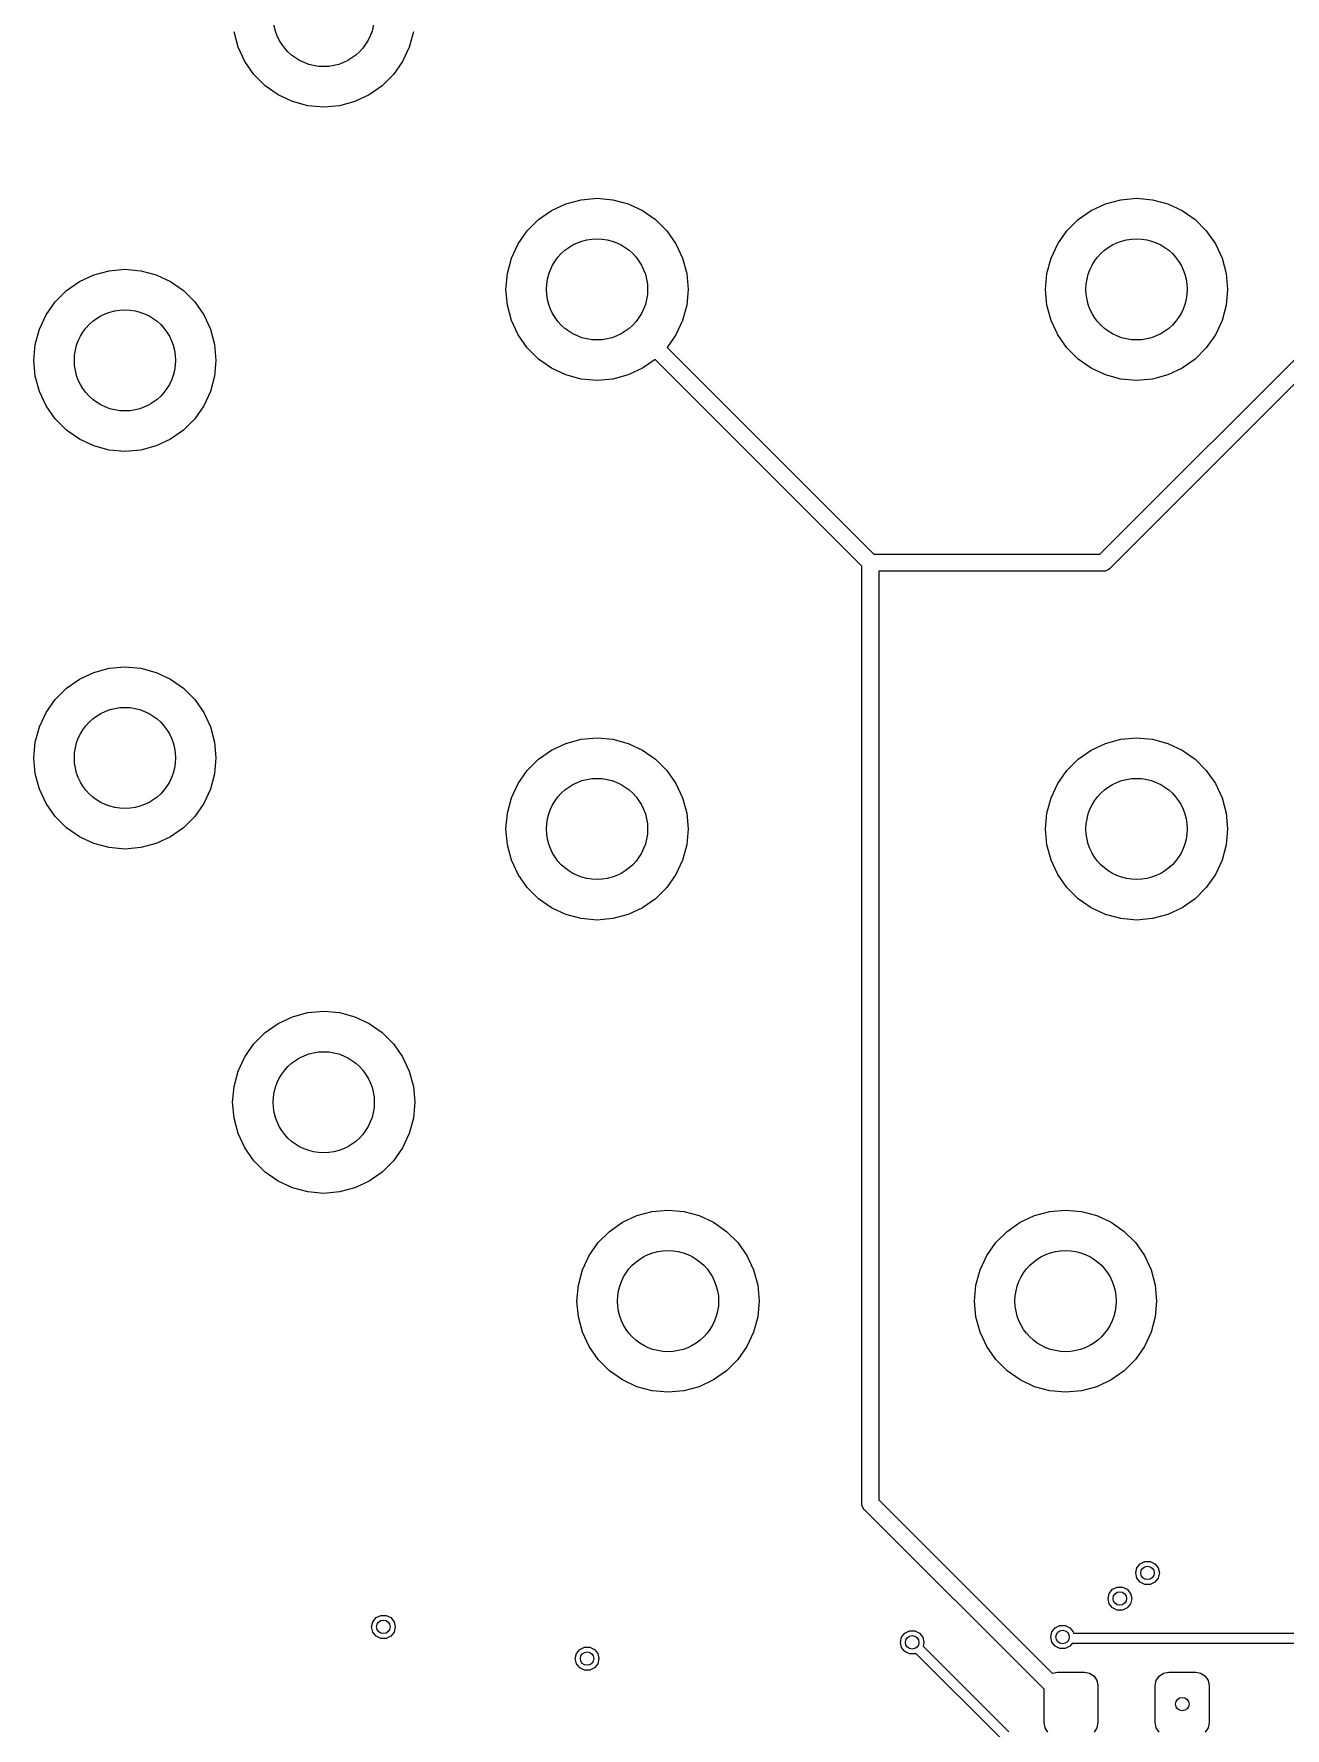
# Model space of a CAD drawing. Extents: x 0.05 to 3.89, y 0.04 to 4.21.
# Drawn here: x 0.417 to 1.148, y 1.818 to 2.807 of the extents above; entities that cross this region are included whole.
import ezdxf

# ---------------------------------------------------------------- set-up
doc = ezdxf.new("R2010")
doc.units = 0
doc.header["$MEASUREMENT"] = 0
doc.layers.add('BLACK', color=7, linetype='CONTINUOUS')

msp = doc.modelspace()

# ---------------------------------------------------------------- linework, layer by layer
at = {"layer": 'BLACK', "linetype": 'CONTINUOUS'}
for p, q in [((0.53647, 2.79885), (0.53407, 2.8078)), ((0.54038, 2.79046), (0.53647, 2.79885)), ((0.63636, 2.79885), (0.63244, 2.79046)), ((0.63875, 2.8078), (0.63636, 2.79885)), ((0.5457, 2.78287), (0.54038, 2.79046)), ((0.63244, 2.79046), (0.62713, 2.78287)), ((0.55225, 2.77631), (0.5457, 2.78287)), ((0.62713, 2.78287), (0.62058, 2.77631)), ((0.55984, 2.771), (0.55225, 2.77631)), ((0.56823, 2.76709), (0.55984, 2.771)), ((0.61299, 2.771), (0.60459, 2.76709)), ((0.62058, 2.77631), (0.61299, 2.771)), ((0.57718, 2.76469), (0.56823, 2.76709)), ((0.58641, 2.76388), (0.57718, 2.76469)), ((0.59564, 2.76469), (0.58641, 2.76388)), ((0.60459, 2.76709), (0.59564, 2.76469)), ((0.72778, 2.70742), (0.73673, 2.70982)), ((0.73673, 2.70982), (0.74596, 2.71063)), ((0.74596, 2.71063), (0.75519, 2.70982)), ((0.75519, 2.70982), (0.76414, 2.70742)), ((1.04274, 2.70742), (1.05169, 2.70982)), ((1.05169, 2.70982), (1.06092, 2.71063)), ((1.06092, 2.71063), (1.07015, 2.70982)), ((1.07015, 2.70982), (1.0791, 2.70742)), ((0.7118, 2.6982), (0.71939, 2.70351)), ((0.71939, 2.70351), (0.72778, 2.70742)), ((0.76414, 2.70742), (0.77254, 2.70351)), ((0.77254, 2.70351), (0.78013, 2.6982)), ((1.02676, 2.6982), (1.03435, 2.70351)), ((1.03435, 2.70351), (1.04274, 2.70742)), ((1.03956, 2.50293), (1.23859, 2.70196)), ((1.0791, 2.70742), (1.0875, 2.70351)), ((1.0875, 2.70351), (1.09509, 2.6982)), ((0.69993, 2.68406), (0.70525, 2.69164)), ((0.70525, 2.69164), (0.7118, 2.6982)), ((0.78013, 2.6982), (0.78668, 2.69164)), ((0.78668, 2.69164), (0.79199, 2.68406)), ((1.01489, 2.68406), (1.02021, 2.69164)), ((1.02021, 2.69164), (1.02676, 2.6982)), ((1.2442, 2.69343), (1.04517, 2.4944)), ((1.09509, 2.6982), (1.10164, 2.69164)), ((1.10164, 2.69164), (1.10695, 2.68406)), ((0.69602, 2.67566), (0.69993, 2.68406)), ((0.79199, 2.68406), (0.79591, 2.67566)), ((1.01098, 2.67566), (1.01489, 2.68406)), ((1.10695, 2.68406), (1.11087, 2.67566)), ((0.69362, 2.66671), (0.69602, 2.67566)), ((0.79591, 2.67566), (0.7983, 2.66671)), ((1.00858, 2.66671), (1.01098, 2.67566)), ((1.11087, 2.67566), (1.11326, 2.66671)), ((0.43621, 2.65676), (0.4438, 2.66207)), ((0.4438, 2.66207), (0.45219, 2.66599)), ((0.45219, 2.66599), (0.46114, 2.66838)), ((0.46114, 2.66838), (0.47037, 2.66919)), ((0.47037, 2.66919), (0.4796, 2.66838)), ((0.4796, 2.66838), (0.48855, 2.66599)), ((0.48855, 2.66599), (0.49695, 2.66207)), ((0.49695, 2.66207), (0.50454, 2.65676)), ((0.69281, 2.65748), (0.69362, 2.66671)), ((0.7983, 2.66671), (0.79911, 2.65748)), ((1.00777, 2.65748), (1.00858, 2.66671)), ((1.11326, 2.66671), (1.11407, 2.65748)), ((0.42966, 2.6502), (0.43621, 2.65676)), ((0.50454, 2.65676), (0.51109, 2.6502)), ((0.69362, 2.64825), (0.69281, 2.65748)), ((0.79911, 2.65748), (0.7983, 2.64825)), ((1.00858, 2.64825), (1.00777, 2.65748)), ((1.11407, 2.65748), (1.11326, 2.64825)), ((0.42043, 2.63422), (0.42434, 2.64262)), ((0.42434, 2.64262), (0.42966, 2.6502)), ((0.51109, 2.6502), (0.5164, 2.64262)), ((0.5164, 2.64262), (0.52032, 2.63422)), ((0.69602, 2.6393), (0.69362, 2.64825)), ((0.7983, 2.64825), (0.79591, 2.6393)), ((1.01098, 2.6393), (1.00858, 2.64825)), ((1.11326, 2.64825), (1.11087, 2.6393)), ((0.41803, 2.62527), (0.42043, 2.63422)), ((0.52032, 2.63422), (0.52271, 2.62527)), ((0.69993, 2.63091), (0.69602, 2.6393)), ((0.70525, 2.62332), (0.69993, 2.63091)), ((0.79199, 2.63091), (0.78689, 2.62362)), ((0.79591, 2.6393), (0.79199, 2.63091)), ((1.01489, 2.63091), (1.01098, 2.6393)), ((1.02021, 2.62332), (1.01489, 2.63091)), ((1.10695, 2.63091), (1.10164, 2.62332)), ((1.11087, 2.6393), (1.10695, 2.63091)), ((0.41722, 2.61604), (0.41803, 2.62527)), ((0.52271, 2.62527), (0.52352, 2.61604)), ((0.7118, 2.61677), (0.70525, 2.62332)), ((0.78689, 2.62362), (0.90758, 2.50293)), ((1.02676, 2.61677), (1.02021, 2.62332)), ((1.10164, 2.62332), (1.09509, 2.61677)), ((0.41803, 2.60681), (0.41722, 2.61604)), ((0.52352, 2.61604), (0.52271, 2.60681)), ((0.71939, 2.61145), (0.7118, 2.61677)), ((0.72778, 2.60754), (0.71939, 2.61145)), ((0.77254, 2.61145), (0.76414, 2.60754)), ((0.77982, 2.61655), (0.77254, 2.61145)), ((0.90051, 2.49586), (0.77982, 2.61655)), ((1.03435, 2.61145), (1.02676, 2.61677)), ((1.04274, 2.60754), (1.03435, 2.61145)), ((1.0875, 2.61145), (1.0791, 2.60754)), ((1.09509, 2.61677), (1.0875, 2.61145)), ((0.42043, 2.59786), (0.41803, 2.60681)), ((0.52271, 2.60681), (0.52032, 2.59786)), ((0.73673, 2.60514), (0.72778, 2.60754)), ((0.74596, 2.60433), (0.73673, 2.60514)), ((0.75519, 2.60514), (0.74596, 2.60433)), ((0.76414, 2.60754), (0.75519, 2.60514)), ((1.05169, 2.60514), (1.04274, 2.60754)), ((1.06092, 2.60433), (1.05169, 2.60514)), ((1.07015, 2.60514), (1.06092, 2.60433)), ((1.0791, 2.60754), (1.07015, 2.60514)), ((0.42434, 2.58947), (0.42043, 2.59786)), ((0.52032, 2.59786), (0.5164, 2.58947)), ((0.42966, 2.58188), (0.42434, 2.58947)), ((0.43621, 2.57533), (0.42966, 2.58188)), ((0.51109, 2.58188), (0.50454, 2.57533)), ((0.5164, 2.58947), (0.51109, 2.58188)), ((0.4438, 2.57001), (0.43621, 2.57533)), ((0.50454, 2.57533), (0.49695, 2.57001)), ((0.45219, 2.5661), (0.4438, 2.57001)), ((0.46114, 2.5637), (0.45219, 2.5661)), ((0.47037, 2.56289), (0.46114, 2.5637)), ((0.4796, 2.5637), (0.47037, 2.56289)), ((0.48855, 2.5661), (0.4796, 2.5637)), ((0.49695, 2.57001), (0.48855, 2.5661)), ((0.90758, 2.50293), (1.03956, 2.50293)), ((0.90051, 1.94882), (0.90051, 2.49586)), ((1.04163, 2.49293), (0.91051, 2.49293)), ((0.91051, 2.49293), (0.91051, 1.95089)), ((1.04261, 2.49303), (1.04163, 2.49293)), ((1.04344, 2.49337), (1.04261, 2.49303)), ((1.04261, 2.49303), (1.04261, 2.49303)), ((1.04441, 2.49377), (1.04344, 2.49337)), ((1.04517, 2.4944), (1.04441, 2.49377)), ((1.04441, 2.49377), (1.04441, 2.49377)), ((0.4438, 2.42999), (0.45219, 2.4339)), ((0.45219, 2.4339), (0.46114, 2.4363)), ((0.46114, 2.4363), (0.47037, 2.43711)), ((0.47037, 2.43711), (0.4796, 2.4363)), ((0.4796, 2.4363), (0.48855, 2.4339)), ((0.48855, 2.4339), (0.49695, 2.42999)), ((0.42966, 2.41812), (0.43621, 2.42467)), ((0.43621, 2.42467), (0.4438, 2.42999)), ((0.49695, 2.42999), (0.50454, 2.42467)), ((0.50454, 2.42467), (0.51109, 2.41812)), ((0.42434, 2.41053), (0.42966, 2.41812)), ((0.51109, 2.41812), (0.5164, 2.41053)), ((0.42043, 2.40214), (0.42434, 2.41053)), ((0.5164, 2.41053), (0.52032, 2.40214)), ((0.41803, 2.39319), (0.42043, 2.40214)), ((0.52032, 2.40214), (0.52271, 2.39319)), ((0.72778, 2.39246), (0.73673, 2.39486)), ((0.73673, 2.39486), (0.74596, 2.39567)), ((0.74596, 2.39567), (0.75519, 2.39486)), ((0.75519, 2.39486), (0.76414, 2.39246)), ((1.04274, 2.39246), (1.05169, 2.39486)), ((1.05169, 2.39486), (1.06092, 2.39567)), ((1.06092, 2.39567), (1.07015, 2.39486)), ((1.07015, 2.39486), (1.0791, 2.39246)), ((0.41722, 2.38396), (0.41803, 2.39319)), ((0.41803, 2.37473), (0.41722, 2.38396)), ((0.52271, 2.39319), (0.52352, 2.38396)), ((0.52352, 2.38396), (0.52271, 2.37473)), ((0.7118, 2.38323), (0.71939, 2.38855)), ((0.71939, 2.38855), (0.72778, 2.39246)), ((0.76414, 2.39246), (0.77254, 2.38855)), ((0.77254, 2.38855), (0.78013, 2.38323)), ((1.02676, 2.38323), (1.03435, 2.38855)), ((1.03435, 2.38855), (1.04274, 2.39246)), ((1.0791, 2.39246), (1.0875, 2.38855)), ((1.0875, 2.38855), (1.09509, 2.38323)), ((0.42043, 2.36578), (0.41803, 2.37473)), ((0.52271, 2.37473), (0.52032, 2.36578)), ((0.69993, 2.36909), (0.70525, 2.37668)), ((0.70525, 2.37668), (0.7118, 2.38323)), ((0.78013, 2.38323), (0.78668, 2.37668)), ((0.78668, 2.37668), (0.79199, 2.36909)), ((1.01489, 2.36909), (1.02021, 2.37668)), ((1.02021, 2.37668), (1.02676, 2.38323)), ((1.09509, 2.38323), (1.10164, 2.37668)), ((1.10164, 2.37668), (1.10695, 2.36909)), ((0.42434, 2.35738), (0.42043, 2.36578)), ((0.52032, 2.36578), (0.5164, 2.35738)), ((0.69602, 2.3607), (0.69993, 2.36909)), ((0.79199, 2.36909), (0.79591, 2.3607)), ((1.01098, 2.3607), (1.01489, 2.36909)), ((1.10695, 2.36909), (1.11087, 2.3607)), ((0.42966, 2.3498), (0.42434, 2.35738)), ((0.5164, 2.35738), (0.51109, 2.3498)), ((0.69362, 2.35175), (0.69602, 2.3607)), ((0.79591, 2.3607), (0.7983, 2.35175)), ((1.00858, 2.35175), (1.01098, 2.3607)), ((1.11087, 2.3607), (1.11326, 2.35175)), ((0.43621, 2.34324), (0.42966, 2.3498)), ((0.51109, 2.3498), (0.50454, 2.34324)), ((0.69281, 2.34252), (0.69362, 2.35175)), ((0.7983, 2.35175), (0.79911, 2.34252)), ((1.00777, 2.34252), (1.00858, 2.35175)), ((1.11326, 2.35175), (1.11407, 2.34252)), ((0.4438, 2.33793), (0.43621, 2.34324)), ((0.45219, 2.33401), (0.4438, 2.33793)), ((0.46114, 2.33162), (0.45219, 2.33401)), ((0.48855, 2.33401), (0.4796, 2.33162)), ((0.49695, 2.33793), (0.48855, 2.33401)), ((0.50454, 2.34324), (0.49695, 2.33793)), ((0.69362, 2.33329), (0.69281, 2.34252)), ((0.79911, 2.34252), (0.7983, 2.33329)), ((1.00858, 2.33329), (1.00777, 2.34252)), ((1.11407, 2.34252), (1.11326, 2.33329)), ((0.47037, 2.33081), (0.46114, 2.33162)), ((0.4796, 2.33162), (0.47037, 2.33081)), ((0.69602, 2.32434), (0.69362, 2.33329)), ((0.69993, 2.31594), (0.69602, 2.32434)), ((0.79591, 2.32434), (0.79199, 2.31594)), ((0.7983, 2.33329), (0.79591, 2.32434)), ((1.01098, 2.32434), (1.00858, 2.33329)), ((1.01489, 2.31594), (1.01098, 2.32434)), ((1.11087, 2.32434), (1.10695, 2.31594)), ((1.11326, 2.33329), (1.11087, 2.32434)), ((0.70525, 2.30836), (0.69993, 2.31594)), ((0.79199, 2.31594), (0.78668, 2.30836)), ((1.02021, 2.30836), (1.01489, 2.31594)), ((1.10695, 2.31594), (1.10164, 2.30836)), ((0.7118, 2.3018), (0.70525, 2.30836)), ((0.78668, 2.30836), (0.78013, 2.3018)), ((1.02676, 2.3018), (1.02021, 2.30836)), ((1.10164, 2.30836), (1.09509, 2.3018)), ((0.71939, 2.29649), (0.7118, 2.3018)), ((0.72778, 2.29258), (0.71939, 2.29649)), ((0.77254, 2.29649), (0.76414, 2.29258)), ((0.78013, 2.3018), (0.77254, 2.29649)), ((1.03435, 2.29649), (1.02676, 2.3018)), ((1.04274, 2.29258), (1.03435, 2.29649)), ((1.0875, 2.29649), (1.0791, 2.29258)), ((1.09509, 2.3018), (1.0875, 2.29649)), ((0.73673, 2.29018), (0.72778, 2.29258)), ((0.74596, 2.28937), (0.73673, 2.29018)), ((0.75519, 2.29018), (0.74596, 2.28937)), ((0.76414, 2.29258), (0.75519, 2.29018)), ((1.05169, 2.29018), (1.04274, 2.29258)), ((1.06092, 2.28937), (1.05169, 2.29018)), ((1.07015, 2.29018), (1.06092, 2.28937)), ((1.0791, 2.29258), (1.07015, 2.29018)), ((0.56823, 2.23291), (0.57718, 2.23531)), ((0.57718, 2.23531), (0.58641, 2.23612)), ((0.58641, 2.23612), (0.59564, 2.23531)), ((0.59564, 2.23531), (0.60459, 2.23291)), ((0.55225, 2.22369), (0.55984, 2.229)), ((0.55984, 2.229), (0.56823, 2.23291)), ((0.60459, 2.23291), (0.61299, 2.229)), ((0.61299, 2.229), (0.62058, 2.22369)), ((0.54038, 2.20954), (0.5457, 2.21713)), ((0.5457, 2.21713), (0.55225, 2.22369)), ((0.62058, 2.22369), (0.62713, 2.21713)), ((0.62713, 2.21713), (0.63244, 2.20954)), ((0.53647, 2.20115), (0.54038, 2.20954)), ((0.63244, 2.20954), (0.63636, 2.20115)), ((0.53407, 2.1922), (0.53647, 2.20115)), ((0.63636, 2.20115), (0.63875, 2.1922)), ((0.53326, 2.18297), (0.53407, 2.1922)), ((0.63875, 2.1922), (0.63956, 2.18297)), ((0.53407, 2.17374), (0.53326, 2.18297)), ((0.63956, 2.18297), (0.63875, 2.17374)), ((0.53647, 2.16479), (0.53407, 2.17374)), ((0.63875, 2.17374), (0.63636, 2.16479)), ((0.54038, 2.1564), (0.53647, 2.16479)), ((0.5457, 2.14881), (0.54038, 2.1564)), ((0.63244, 2.1564), (0.62713, 2.14881)), ((0.63636, 2.16479), (0.63244, 2.1564)), ((0.55225, 2.14226), (0.5457, 2.14881)), ((0.62713, 2.14881), (0.62058, 2.14226)), ((0.55984, 2.13694), (0.55225, 2.14226)), ((0.56823, 2.13303), (0.55984, 2.13694)), ((0.61299, 2.13694), (0.60459, 2.13303)), ((0.62058, 2.14226), (0.61299, 2.13694)), ((0.57718, 2.13063), (0.56823, 2.13303)), ((0.58641, 2.12982), (0.57718, 2.13063)), ((0.59564, 2.13063), (0.58641, 2.12982)), ((0.60459, 2.13303), (0.59564, 2.13063)), ((0.76083, 2.11296), (0.76922, 2.11687)), ((0.76922, 2.11687), (0.77817, 2.11927)), ((0.77817, 2.11927), (0.7874, 2.12008)), ((0.7874, 2.12008), (0.79663, 2.11927)), ((0.79663, 2.11927), (0.80558, 2.11687)), ((0.80558, 2.11687), (0.81398, 2.11296)), ((0.99291, 2.11296), (1.00131, 2.11687)), ((1.00131, 2.11687), (1.01025, 2.11927)), ((1.01025, 2.11927), (1.01948, 2.12008)), ((1.01948, 2.12008), (1.02871, 2.11927)), ((1.02871, 2.11927), (1.03766, 2.11687)), ((1.03766, 2.11687), (1.04606, 2.11296)), ((0.74669, 2.10109), (0.75324, 2.10764)), ((0.75324, 2.10764), (0.76083, 2.11296)), ((0.81398, 2.11296), (0.82157, 2.10764)), ((0.82157, 2.10764), (0.82812, 2.10109)), ((0.97877, 2.10109), (0.98532, 2.10764)), ((0.98532, 2.10764), (0.99291, 2.11296)), ((1.04606, 2.11296), (1.05365, 2.10764)), ((1.05365, 2.10764), (1.0602, 2.10109)), ((0.74137, 2.0935), (0.74669, 2.10109)), ((0.82812, 2.10109), (0.83343, 2.0935)), ((0.97345, 2.0935), (0.97877, 2.10109)), ((1.0602, 2.10109), (1.06551, 2.0935)), ((0.73746, 2.08511), (0.74137, 2.0935)), ((0.83343, 2.0935), (0.83735, 2.08511)), ((0.96954, 2.08511), (0.97345, 2.0935)), ((1.06551, 2.0935), (1.06943, 2.08511)), ((0.73506, 2.07616), (0.73746, 2.08511)), ((0.83735, 2.08511), (0.83974, 2.07616)), ((0.96714, 2.07616), (0.96954, 2.08511)), ((1.06943, 2.08511), (1.07183, 2.07616)), ((0.73425, 2.06693), (0.73506, 2.07616)), ((0.73506, 2.0577), (0.73425, 2.06693)), ((0.83974, 2.07616), (0.84055, 2.06693)), ((0.84055, 2.06693), (0.83974, 2.0577)), ((0.96633, 2.06693), (0.96714, 2.07616)), ((0.96714, 2.0577), (0.96633, 2.06693)), ((1.07183, 2.07616), (1.07263, 2.06693)), ((1.07263, 2.06693), (1.07183, 2.0577)), ((0.73746, 2.04875), (0.73506, 2.0577)), ((0.83974, 2.0577), (0.83735, 2.04875)), ((0.96954, 2.04875), (0.96714, 2.0577)), ((1.07183, 2.0577), (1.06943, 2.04875)), ((0.74137, 2.04035), (0.73746, 2.04875)), ((0.83735, 2.04875), (0.83343, 2.04035)), ((0.97345, 2.04035), (0.96954, 2.04875)), ((1.06943, 2.04875), (1.06551, 2.04035)), ((0.74669, 2.03277), (0.74137, 2.04035)), ((0.83343, 2.04035), (0.82812, 2.03277)), ((0.97877, 2.03277), (0.97345, 2.04035)), ((1.06551, 2.04035), (1.0602, 2.03277)), ((0.75324, 2.02621), (0.74669, 2.03277)), ((0.82812, 2.03277), (0.82157, 2.02621)), ((0.98532, 2.02621), (0.97877, 2.03277)), ((1.0602, 2.03277), (1.05365, 2.02621)), ((0.76083, 2.0209), (0.75324, 2.02621)), ((0.76922, 2.01698), (0.76083, 2.0209)), ((0.81398, 2.0209), (0.80558, 2.01698)), ((0.82157, 2.02621), (0.81398, 2.0209)), ((0.99291, 2.0209), (0.98532, 2.02621)), ((1.00131, 2.01698), (0.99291, 2.0209)), ((1.04606, 2.0209), (1.03766, 2.01698)), ((1.05365, 2.02621), (1.04606, 2.0209)), ((0.77817, 2.01459), (0.76922, 2.01698)), ((0.7874, 2.01378), (0.77817, 2.01459)), ((0.79663, 2.01459), (0.7874, 2.01378)), ((0.80558, 2.01698), (0.79663, 2.01459)), ((1.01025, 2.01459), (1.00131, 2.01698)), ((1.01948, 2.01378), (1.01025, 2.01459)), ((1.02871, 2.01459), (1.01948, 2.01378)), ((1.03766, 2.01698), (1.02871, 2.01459)), ((0.90061, 1.94784), (0.90051, 1.94882)), ((0.91051, 1.95089), (1.01166, 1.84974)), ((0.90135, 1.94604), (0.90061, 1.94784)), ((0.90198, 1.94528), (0.90135, 1.94604)), ((0.90135, 1.94604), (0.90135, 1.94604)), ((1.00689, 1.84037), (0.90198, 1.94528)), ((1.06043, 1.90827), (1.06112, 1.91126)), ((1.06112, 1.91126), (1.06303, 1.91365)), ((1.06303, 1.91365), (1.06579, 1.91498)), ((1.06579, 1.91498), (1.06886, 1.91498)), ((1.06886, 1.91498), (1.07162, 1.91365)), ((1.07162, 1.91365), (1.07353, 1.91126)), ((1.07353, 1.91126), (1.07421, 1.90827)), ((1.04689, 1.89869), (1.04965, 1.90002)), ((1.04965, 1.90002), (1.05271, 1.90002)), ((1.05271, 1.90002), (1.05548, 1.89869)), ((1.06112, 1.90528), (1.06043, 1.90827)), ((1.06303, 1.90288), (1.06112, 1.90528)), ((1.06579, 1.90155), (1.06303, 1.90288)), ((1.06886, 1.90155), (1.06579, 1.90155)), ((1.07162, 1.90288), (1.06886, 1.90155)), ((1.07353, 1.90528), (1.07162, 1.90288)), ((1.07421, 1.90827), (1.07353, 1.90528)), ((1.04429, 1.89331), (1.04497, 1.8963)), ((1.04497, 1.89032), (1.04429, 1.89331)), ((1.04497, 1.8963), (1.04689, 1.89869)), ((1.04689, 1.88792), (1.04497, 1.89032)), ((1.05548, 1.89869), (1.05739, 1.8963)), ((1.05739, 1.89032), (1.05548, 1.88792)), ((1.05739, 1.8963), (1.05807, 1.89331)), ((1.05807, 1.89331), (1.05739, 1.89032)), ((0.61437, 1.87677), (0.61505, 1.87976)), ((0.61505, 1.87976), (0.61696, 1.88216)), ((0.61696, 1.88216), (0.61973, 1.88349)), ((0.61973, 1.88349), (0.62279, 1.88349)), ((0.62279, 1.88349), (0.62556, 1.88216)), ((0.62556, 1.88216), (0.62747, 1.87976)), ((0.62747, 1.87976), (0.62815, 1.87677)), ((1.04965, 1.88659), (1.04689, 1.88792)), ((1.05271, 1.88659), (1.04965, 1.88659)), ((1.05548, 1.88792), (1.05271, 1.88659)), ((0.61505, 1.87378), (0.61437, 1.87677)), ((0.61696, 1.87138), (0.61505, 1.87378)), ((0.61973, 1.87005), (0.61696, 1.87138)), ((0.62279, 1.87005), (0.61973, 1.87005)), ((0.62556, 1.87138), (0.62279, 1.87005)), ((0.62747, 1.87378), (0.62556, 1.87138)), ((0.62815, 1.87677), (0.62747, 1.87378)), ((0.92303, 1.86772), (0.92371, 1.87071)), ((0.92371, 1.87071), (0.92563, 1.8731)), ((0.92563, 1.8731), (0.92839, 1.87443)), ((0.92839, 1.87443), (0.93145, 1.87443)), ((0.93145, 1.87443), (0.93422, 1.8731)), ((0.93422, 1.8731), (0.93613, 1.87071)), ((0.93613, 1.87071), (0.93681, 1.86772)), ((1.01083, 1.87087), (1.01151, 1.87386)), ((1.01151, 1.86788), (1.01083, 1.87087)), ((1.01151, 1.87386), (1.01342, 1.87625)), ((1.01342, 1.87625), (1.01618, 1.87758)), ((1.01618, 1.87758), (1.01925, 1.87758)), ((1.01925, 1.87758), (1.02201, 1.87625)), ((1.02201, 1.87625), (1.02392, 1.87386)), ((1.02392, 1.87386), (1.0241, 1.87308)), ((1.0241, 1.87308), (1.22441, 1.87308)), ((0.73327, 1.85827), (0.73395, 1.86126)), ((0.73395, 1.86126), (0.73586, 1.86365)), ((0.73586, 1.86365), (0.73862, 1.86498)), ((0.73862, 1.86498), (0.74169, 1.86498)), ((0.74169, 1.86498), (0.74445, 1.86365)), ((0.74445, 1.86365), (0.74636, 1.86126)), ((0.74636, 1.86126), (0.74705, 1.85827)), ((0.92371, 1.86473), (0.92303, 1.86772)), ((0.92563, 1.86233), (0.92371, 1.86473)), ((0.92839, 1.861), (0.92563, 1.86233)), ((0.93145, 1.861), (0.92839, 1.861)), ((0.93209, 1.86131), (0.93145, 1.861)), ((0.9812, 1.8122), (0.93209, 1.86131)), ((0.93681, 1.86772), (0.93632, 1.86556)), ((0.93632, 1.86556), (0.98632, 1.81556)), ((1.01342, 1.86548), (1.01151, 1.86788)), ((1.01618, 1.86415), (1.01342, 1.86548)), ((1.01925, 1.86415), (1.01618, 1.86415)), ((1.02201, 1.86548), (1.01925, 1.86415)), ((1.02329, 1.86708), (1.02201, 1.86548)), ((1.22441, 1.86708), (1.02329, 1.86708)), ((0.73395, 1.85528), (0.73327, 1.85827)), ((0.73586, 1.85288), (0.73395, 1.85528)), ((0.73862, 1.85155), (0.73586, 1.85288)), ((0.74169, 1.85155), (0.73862, 1.85155)), ((0.74445, 1.85288), (0.74169, 1.85155)), ((0.74636, 1.85528), (0.74445, 1.85288)), ((0.74705, 1.85827), (0.74636, 1.85528)), ((1.01166, 1.84974), (1.01175, 1.84979)), ((1.01175, 1.84979), (1.01476, 1.85039)), ((1.01476, 1.85039), (1.03051, 1.85039)), ((1.03051, 1.85039), (1.03353, 1.84979)), ((1.03353, 1.84979), (1.03608, 1.84809)), ((1.07416, 1.84809), (1.07671, 1.84979)), ((1.07671, 1.84979), (1.07972, 1.85039)), ((1.07972, 1.85039), (1.09547, 1.85039)), ((1.09547, 1.85039), (1.09849, 1.84979)), ((1.09849, 1.84979), (1.10104, 1.84809)), ((1.00689, 1.82087), (1.00689, 1.84037)), ((1.03608, 1.84809), (1.03779, 1.84553)), ((1.03779, 1.84553), (1.03839, 1.84252)), ((1.03839, 1.84252), (1.03839, 1.82087)), ((1.07185, 1.84252), (1.07245, 1.84553)), ((1.07185, 1.82087), (1.07185, 1.84252)), ((1.07245, 1.84553), (1.07416, 1.84809)), ((1.10104, 1.84809), (1.10275, 1.84553)), ((1.10275, 1.84553), (1.10335, 1.84252)), ((1.10335, 1.84252), (1.10335, 1.82087)), ((1.00749, 1.81785), (1.00689, 1.82087)), ((1.03839, 1.82087), (1.03779, 1.81785)), ((1.07245, 1.81785), (1.07185, 1.82087)), ((1.10335, 1.82087), (1.10275, 1.81785)), ((1.0092, 1.8153), (1.00749, 1.81785)), ((1.03779, 1.81785), (1.03608, 1.8153)), ((1.07416, 1.8153), (1.07245, 1.81785)), ((1.10275, 1.81785), (1.10104, 1.8153))]:
    msp.add_line(p, q, dxfattribs=at)
at = {"layer": 'BLACK'}
for centre, radius in [((0.58641, 2.81703), 0.02953), ((0.74596, 2.65748), 0.02953), ((1.06092, 2.65748), 0.02953), ((0.47037, 2.61604), 0.02953), ((0.47037, 2.38396), 0.02953), ((0.74596, 2.34252), 0.02953), ((1.06092, 2.34252), 0.02953), ((0.58641, 2.18297), 0.02953), ((0.7874, 2.06693), 0.02953), ((1.01948, 2.06693), 0.02953), ((1.06732, 1.90827), 0.00394), ((1.05118, 1.89331), 0.00394), ((0.62126, 1.87677), 0.00394), ((0.92992, 1.86772), 0.00394), ((1.01772, 1.87087), 0.00394), ((0.74016, 1.85827), 0.00394), ((1.0876, 1.83169), 0.00394)]:
    msp.add_circle(centre, radius, dxfattribs=at)

doc.saveas('drawing.dxf')
